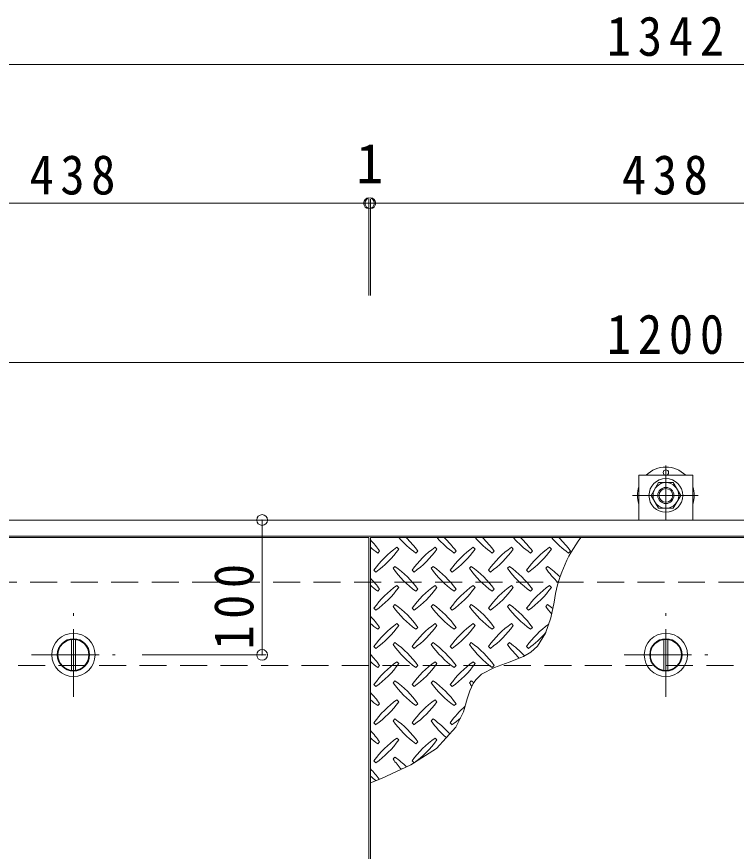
# Model space of a CAD drawing. Units: millimetres on the paper, enlarged 6 times, with parts at other scales. Extents: x -2215 to 2320, y -1648 to 1656.
# Drawn here: x -1680.7 to -1360.7, y 1195.1 to 1566.4 of the extents above; entities that cross this region are included whole.
import ezdxf
from ezdxf.enums import TextEntityAlignment as Align

# ---------------------------------------------------------------- set-up
doc = ezdxf.new("R2010")
doc.units = ezdxf.units.MM
doc.header["$LTSCALE"] = 6
doc.header["$PDMODE"] = 32
doc.header["$PDSIZE"] = 4.8
doc.linetypes.add('CHAIN1', pattern=[8, 5, -1, 1, -1])
doc.linetypes.add('DASHED2', pattern=[3, 2, -1])
for name, color, linetype, lineweight in [('0-0_通り芯', 4, 'Continuous', 9), ('0-1_躯体', 2, 'DASHED2', 9), ('0-2_仕上', 3, 'Continuous', 9), ('0-3_建具', 2, 'Continuous', 9), ('0-9', 134, 'Continuous', 5), ('0-C', 2, 'Continuous', 9), ('0-D', 5, 'Continuous', 5), ('0-E', 3, 'Continuous', 9), ('0-F', 7, 'Continuous', 9)]:
    doc.layers.add(name, color=color, linetype=linetype, lineweight=lineweight)
doc.styles.add('ＭＳ ゴシック', font='')
doc.styles.get('ＭＳ ゴシック').set_extended_font_data('MS Gothic')

msp = doc.modelspace()

# ---------------------------------------------------------------- linework, layer by layer
at = {"layer": '0-0_通り芯'}
msp.add_circle((-1392.053, 1363.638), 1.2, dxfattribs=at)
for start, end in [(45.5852, 134.4148), (162.24721, 197.75279), (342.24721, 17.75279)]:
    msp.add_arc((-1392.053, 1353.438), 12.6, start, end, dxfattribs=at)
at = {"layer": '0-1_躯体'}
for p, q in [((-996.653, 1314.918), (-1787.453, 1314.918)), ((-1752.053, 1277.718), (-1032.053, 1277.718))]:
    msp.add_line(p, q, dxfattribs=at)
at = {"layer": '0-2_仕上'}
for p, q in [((-1786.853, 1334.718), (-1524.053, 1334.718)), ((-1523.453, 1334.718), (-1260.653, 1334.718)), ((-1523.453, 860.718), (-1523.453, 1334.718))]:
    msp.add_line(p, q, dxfattribs=at)
msp.add_lwpolyline([(-1524.053, 1334.718), (-1524.053, 860.718), (-1786.853, 860.718)], dxfattribs=at)
at = {"layer": '0-3_建具'}
for p, q in [((-989.453, 1342.518), (-1794.653, 1342.518)), ((-996.653, 1335.318), (-1787.453, 1335.318))]:
    msp.add_line(p, q, dxfattribs=at)
at = {"layer": '0-9'}
for p, q in [((-1510.82, 1329.532), (-1511.668, 1330.381)), ((-1493.849, 1329.532), (-1494.698, 1330.381)), ((-1476.879, 1329.532), (-1477.727, 1330.381)), ((-1459.908, 1329.532), (-1460.757, 1330.381)), ((-1442.938, 1329.532), (-1443.786, 1330.381)), ((-1520.154, 1327.835), (-1519.305, 1328.684)), ((-1503.183, 1327.835), (-1502.335, 1328.684)), ((-1486.212, 1327.835), (-1485.364, 1328.684)), ((-1469.242, 1327.835), (-1468.393, 1328.684)), ((-1452.271, 1327.835), (-1451.423, 1328.684)), ((-1435.301, 1327.835), (-1434.452, 1328.684)), ((-1512.517, 1321.895), (-1513.366, 1321.047)), ((-1495.546, 1321.895), (-1496.395, 1321.047)), ((-1478.576, 1321.895), (-1479.424, 1321.047)), ((-1461.605, 1321.895), (-1462.454, 1321.047)), ((-1444.635, 1321.895), (-1445.483, 1321.047)), ((-1521.851, 1320.198), (-1521.002, 1319.35)), ((-1504.88, 1320.198), (-1504.032, 1319.35)), ((-1487.91, 1320.198), (-1487.061, 1319.35)), ((-1470.939, 1320.198), (-1470.09, 1319.35)), ((-1453.968, 1320.198), (-1453.12, 1319.35)), ((-1520.154, 1310.865), (-1519.305, 1311.713)), ((-1510.82, 1312.562), (-1511.668, 1313.41)), ((-1503.183, 1310.865), (-1502.335, 1311.713)), ((-1493.849, 1312.562), (-1494.698, 1313.41)), ((-1486.212, 1310.865), (-1485.364, 1311.713)), ((-1476.879, 1312.562), (-1477.727, 1313.41)), ((-1469.242, 1310.865), (-1468.393, 1311.713)), ((-1459.908, 1312.562), (-1460.757, 1313.41)), ((-1452.271, 1310.865), (-1451.423, 1311.713)), ((-1442.938, 1312.562), (-1443.786, 1313.41)), ((-1512.517, 1304.925), (-1513.366, 1304.076)), ((-1495.546, 1304.925), (-1496.395, 1304.076)), ((-1478.576, 1304.925), (-1479.424, 1304.076)), ((-1461.605, 1304.925), (-1462.454, 1304.076)), ((-1444.635, 1304.925), (-1445.483, 1304.076)), ((-1521.851, 1303.228), (-1521.002, 1302.379)), ((-1504.88, 1303.228), (-1504.032, 1302.379)), ((-1487.91, 1303.228), (-1487.061, 1302.379)), ((-1470.939, 1303.228), (-1470.09, 1302.379)), ((-1453.968, 1303.228), (-1453.12, 1302.379)), ((-1510.82, 1295.591), (-1511.668, 1296.44)), ((-1493.849, 1295.591), (-1494.698, 1296.44)), ((-1476.879, 1295.591), (-1477.727, 1296.44)), ((-1459.908, 1295.591), (-1460.757, 1296.44)), ((-1520.154, 1293.894), (-1519.305, 1294.742)), ((-1503.183, 1293.894), (-1502.335, 1294.742)), ((-1486.212, 1293.894), (-1485.364, 1294.742)), ((-1469.242, 1293.894), (-1468.393, 1294.742)), ((-1452.271, 1293.894), (-1451.423, 1294.742)), ((-1521.851, 1286.257), (-1521.002, 1285.409)), ((-1512.517, 1287.954), (-1513.366, 1287.106)), ((-1504.88, 1286.257), (-1504.032, 1285.409)), ((-1495.546, 1287.954), (-1496.395, 1287.106)), ((-1487.91, 1286.257), (-1487.061, 1285.409)), ((-1478.576, 1287.954), (-1479.424, 1287.106)), ((-1470.939, 1286.257), (-1470.09, 1285.409)), ((-1461.605, 1287.954), (-1462.454, 1287.106)), ((-1453.968, 1286.257), (-1453.12, 1285.409)), ((-1520.154, 1276.923), (-1519.305, 1277.772)), ((-1510.82, 1278.621), (-1511.668, 1279.469)), ((-1503.183, 1276.923), (-1502.335, 1277.772)), ((-1493.849, 1278.621), (-1494.698, 1279.469)), ((-1486.212, 1276.923), (-1485.364, 1277.772)), ((-1476.879, 1278.621), (-1477.727, 1279.469)), ((-1469.242, 1276.923), (-1468.393, 1277.772)), ((-1512.517, 1270.984), (-1513.366, 1270.135)), ((-1495.546, 1270.984), (-1496.395, 1270.135)), ((-1478.576, 1270.984), (-1479.424, 1270.135)), ((-1521.851, 1269.287), (-1521.002, 1268.438)), ((-1504.88, 1269.287), (-1504.032, 1268.438)), ((-1487.91, 1269.287), (-1487.061, 1268.438)), ((-1510.82, 1261.65), (-1511.668, 1262.498)), ((-1493.849, 1261.65), (-1494.698, 1262.498)), ((-1520.154, 1259.953), (-1519.305, 1260.801)), ((-1503.183, 1259.953), (-1502.335, 1260.801)), ((-1486.212, 1259.953), (-1485.364, 1260.801)), ((-1521.851, 1252.316), (-1521.002, 1251.467)), ((-1512.517, 1254.013), (-1513.366, 1253.165)), ((-1504.88, 1252.316), (-1504.032, 1251.467)), ((-1495.546, 1254.013), (-1496.395, 1253.165)), ((-1487.91, 1252.316), (-1487.061, 1251.467)), ((-1510.82, 1244.679), (-1511.668, 1245.528)), ((-1493.849, 1244.679), (-1494.698, 1245.528)), ((-1520.154, 1242.982), (-1519.305, 1243.831)), ((-1503.183, 1242.982), (-1502.335, 1243.831)), ((-1512.517, 1237.042), (-1513.366, 1236.194)), ((-1521.851, 1235.346), (-1521.002, 1234.497)), ((-1504.88, 1235.346), (-1504.032, 1234.497))]:
    msp.add_line(p, q, dxfattribs=at)
msp.add_lwpolyline([(-1523.453, 1225.568), (-1518.489, 1227.567), (-1505.438, 1233.54), (-1494.061, 1240.84), (-1485.417, 1250.305), (-1482.073, 1257.118), (-1481.388, 1259.207), (-1480.327, 1262.892), (-1479.194, 1266.49), (-1477.725, 1269.772), (-1476.616, 1271.442), (-1474.048, 1273.91), (-1468.29, 1276.973), (-1461.708, 1279.309), (-1455.302, 1281.823), (-1452.061, 1283.719), (-1449.158, 1286.347), (-1445.506, 1292.119), (-1443.139, 1299.07), (-1441.727, 1305.927)], dxfattribs=at)
for centre, radius, start, end in [((-1554.731, 1303.44), 43.5, 35.47272, 44.0249), ((-1477.939, 1363.261), 43.5, 221.00789, 234.5273), ((-1537.761, 1303.44), 43.5, 35.47272, 45.97511), ((-1460.969, 1363.261), 43.5, 221.00789, 234.5273), ((-1520.79, 1303.44), 43.5, 35.47272, 45.97511), ((-1443.998, 1363.261), 43.5, 221.00789, 234.5273), ((-1503.82, 1303.44), 43.5, 35.47272, 45.97511), ((-1427.028, 1363.261), 43.5, 221.00789, 234.5273), ((-1486.849, 1303.44), 43.5, 35.47272, 45.97511), ((-1410.057, 1363.261), 43.5, 221.00789, 234.5273), ((-1381.01, 1297.669), 61.276, 142.79805, 172.25462), ((-1469.878, 1303.44), 43.5, 35.47272, 45.97511), ((-1494.91, 1363.261), 43.5, 228.99213, 234.5273), ((-1486.425, 1294.955), 43.5, 125.47272, 144.5273), ((-1546.246, 1354.776), 43.5, 305.47256, 324.5273), ((-1469.454, 1294.955), 43.5, 125.47272, 144.5273), ((-1529.275, 1354.776), 43.5, 305.47256, 324.5273), ((-1452.484, 1294.955), 43.5, 125.47272, 144.5273), ((-1512.305, 1354.776), 43.5, 305.47256, 324.5273), ((-1435.513, 1294.955), 43.5, 125.47272, 144.5273), ((-1495.334, 1354.776), 43.5, 305.47256, 324.5273), ((-1418.542, 1294.955), 43.5, 125.47272, 144.5273), ((-1478.364, 1354.776), 43.5, 305.47256, 324.5273), ((-1537.761, 1286.469), 43.5, 35.47272, 54.5273), ((-1520.79, 1286.469), 43.5, 35.47272, 54.5273), ((-1503.82, 1286.469), 43.5, 35.47272, 54.5273), ((-1486.849, 1286.469), 43.5, 35.47272, 54.5273), ((-1469.878, 1286.469), 43.5, 44.94598, 54.5273), ((-1477.939, 1346.291), 43.5, 215.47258, 234.5273), ((-1460.969, 1346.291), 43.5, 215.47258, 234.5273), ((-1443.998, 1346.291), 43.5, 215.47258, 234.5273), ((-1427.028, 1346.291), 43.5, 215.47258, 234.5273), ((-1410.057, 1346.291), 43.5, 215.47258, 226.69856), ((-1554.731, 1286.469), 43.5, 35.47272, 44.0249), ((-1494.91, 1346.291), 43.5, 228.99213, 234.5273), ((-1486.425, 1277.984), 43.5, 125.47272, 144.5273), ((-1546.246, 1337.805), 43.5, 305.47256, 324.5273), ((-1469.454, 1277.984), 43.5, 125.47272, 144.5273), ((-1529.275, 1337.805), 43.5, 305.47256, 324.5273), ((-1452.484, 1277.984), 43.5, 125.47272, 144.5273), ((-1512.305, 1337.805), 43.5, 305.47256, 324.5273), ((-1435.513, 1277.984), 43.5, 125.47272, 144.5273), ((-1495.334, 1337.805), 43.5, 305.47256, 324.5273), ((-1418.542, 1277.984), 43.5, 125.47272, 144.5273), ((-1478.364, 1337.805), 43.5, 305.47256, 324.5273), ((-1477.939, 1329.32), 43.5, 215.47258, 234.5273), ((-1537.761, 1269.499), 43.5, 35.47272, 54.5273), ((-1460.969, 1329.32), 43.5, 215.47258, 234.5273), ((-1520.79, 1269.499), 43.5, 35.47272, 54.5273), ((-1443.998, 1329.32), 43.5, 215.47258, 234.5273), ((-1503.82, 1269.499), 43.5, 35.47272, 54.5273), ((-1427.028, 1329.32), 43.5, 215.47258, 234.5273), ((-1486.849, 1269.499), 43.5, 35.47272, 54.5273), ((-1410.057, 1329.32), 43.5, 215.47258, 221.1628), ((-1469.878, 1269.499), 43.5, 50.65677, 54.5273), ((-1554.731, 1269.499), 43.5, 35.47272, 44.0249), ((-1494.91, 1329.32), 43.5, 228.99213, 234.5273), ((-1486.425, 1261.013), 43.5, 125.47272, 144.5273), ((-1469.454, 1261.013), 43.5, 125.47272, 144.5273), ((-1452.484, 1261.013), 43.5, 125.47272, 144.5273), ((-1435.513, 1261.013), 43.5, 125.47272, 144.5273), ((-1418.542, 1261.013), 43.5, 126.00705, 144.5273), ((-1546.246, 1320.835), 43.5, 305.47256, 324.5273), ((-1529.275, 1320.835), 43.5, 305.47256, 324.52728), ((-1512.305, 1320.835), 43.5, 305.47256, 324.52728), ((-1495.334, 1320.835), 43.5, 305.47256, 324.52728), ((-1478.364, 1320.835), 43.5, 305.47256, 319.2924), ((-1477.939, 1312.349), 43.5, 215.47258, 234.5273), ((-1537.761, 1252.528), 43.5, 35.47272, 54.5273), ((-1460.969, 1312.349), 43.5, 215.47258, 234.5273), ((-1520.79, 1252.528), 43.5, 35.47272, 54.5273), ((-1443.998, 1312.349), 43.5, 215.47258, 234.5273), ((-1503.82, 1252.528), 43.5, 35.47272, 54.5273), ((-1427.028, 1312.349), 43.5, 215.47258, 225.99713), ((-1486.849, 1252.528), 43.5, 42.74814, 54.5273), ((-1554.731, 1252.528), 43.5, 35.47272, 44.0249), ((-1494.91, 1312.349), 43.5, 228.99213, 234.5273), ((-1486.425, 1244.043), 43.5, 125.47272, 144.5273), ((-1546.246, 1303.864), 43.5, 305.47256, 324.5273), ((-1469.454, 1244.043), 43.5, 125.47272, 144.5273), ((-1529.275, 1303.864), 43.5, 305.47256, 324.5273), ((-1452.484, 1244.043), 43.5, 125.47272, 144.5273), ((-1512.305, 1303.864), 43.5, 305.47256, 324.5273), ((-1477.939, 1295.379), 43.5, 215.47258, 234.5273), ((-1537.761, 1235.558), 43.5, 35.47272, 54.5273), ((-1460.969, 1295.379), 43.5, 215.47258, 234.5273), ((-1520.79, 1235.558), 43.5, 35.47272, 54.5273), ((-1443.998, 1295.379), 43.5, 215.47258, 218.03572), ((-1503.82, 1235.558), 43.5, 52.70831, 54.5273), ((-1554.731, 1235.558), 43.5, 35.47272, 44.0249), ((-1494.91, 1295.379), 43.5, 228.99213, 234.5273), ((-1486.425, 1227.073), 43.5, 125.47272, 144.5273), ((-1469.454, 1227.073), 43.5, 125.47272, 144.5273), ((-1546.246, 1286.894), 43.5, 305.47256, 324.5273), ((-1529.275, 1286.894), 43.5, 305.47256, 324.5273), ((-1452.484, 1227.073), 43.5, 131.38763, 144.5273), ((-1477.939, 1278.408), 43.5, 215.47258, 234.5273), ((-1537.761, 1218.587), 43.5, 35.47272, 54.5273), ((-1460.969, 1278.408), 43.5, 215.47258, 228.77962), ((-1520.79, 1218.587), 43.5, 41.35275, 54.5273), ((-1512.305, 1286.894), 43.5, 305.47256, 311.59831), ((-1554.731, 1218.587), 43.5, 35.47272, 44.0249), ((-1494.91, 1278.408), 43.5, 228.99213, 234.5273), ((-1486.425, 1210.102), 43.5, 125.47272, 144.5273), ((-1546.246, 1269.923), 43.5, 305.47256, 324.5273), ((-1469.454, 1210.102), 43.5, 125.47272, 144.5273), ((-1529.275, 1269.923), 43.5, 305.47256, 324.5273), ((-1537.761, 1201.617), 43.5, 45.57452, 54.5273), ((-1477.939, 1261.438), 43.5, 215.47258, 223.25978), ((-1554.731, 1201.617), 43.5, 35.94795, 44.0249), ((-1494.91, 1261.438), 43.5, 228.99213, 233.25279)]:
    msp.add_arc(centre, radius, start, end, dxfattribs=at)
at = {"layer": '0-C', "linetype": 'CHAIN1'}
for p, q in [((-1655.453, 1263.918), (-1655.453, 1301.118)), ((-1392.053, 1263.918), (-1392.053, 1301.118)), ((-1674.053, 1282.518), (-1636.853, 1282.518)), ((-1410.653, 1282.518), (-1373.453, 1282.518))]:
    msp.add_line(p, q, dxfattribs=at)
at = {"layer": '0-C'}
for p, q in [((-1656.353, 1289.359), (-1656.353, 1275.677)), ((-1654.553, 1289.359), (-1654.553, 1275.677)), ((-1392.953, 1289.359), (-1392.953, 1275.677)), ((-1391.153, 1289.359), (-1391.153, 1275.677))]:
    msp.add_line(p, q, dxfattribs=at)
for centre, radius in [((-1655.453, 1282.518), 9.6), ((-1655.453, 1282.518), 7.2), ((-1655.453, 1282.518), 6.9), ((-1392.053, 1282.518), 9.6), ((-1392.053, 1282.518), 7.2), ((-1392.053, 1282.518), 6.9)]:
    msp.add_circle(centre, radius, dxfattribs=at)
at = {"layer": '0-D'}
msp.add_lwpolyline([(-1395.344, 1347.738), (-1398.635, 1353.438), (-1395.344, 1359.138), (-1388.762, 1359.138), (-1385.471, 1353.438), (-1388.762, 1347.738)], close=True, dxfattribs=at)
for radius in [7.5, 5.7, 3.6, 3.032]:
    msp.add_circle((-1392.053, 1353.438), radius, dxfattribs=at)
at = {"layer": '0-E', "linetype": 'CHAIN1'}
for p, q in [((-1392.053, 1366.733), (-1392.053, 1342.638)), ((-1406.957, 1353.438), (-1377.625, 1353.438))]:
    msp.add_line(p, q, dxfattribs=at)
at = {"layer": '0-E'}
for p, q in [((-1404.053, 1362.438), (-1380.053, 1362.438)), ((-1404.053, 1342.518), (-1404.053, 1362.438)), ((-1380.053, 1342.518), (-1380.053, 1362.438))]:
    msp.add_line(p, q, dxfattribs=at)
at = {"layer": '0-F'}
for p, q in [((-1794.653, 1545.145), (-989.453, 1545.145)), ((-1524.053, 1485.27), (-1524.053, 1442.408)), ((-1523.453, 1485.27), (-1523.453, 1442.408)), ((-1786.853, 1483.47), (-1524.053, 1483.47)), ((-1524.053, 1483.47), (-1523.453, 1483.47)), ((-1523.453, 1483.47), (-1260.653, 1483.47)), ((-1752.053, 1412.548), (-1032.053, 1412.548)), ((-1571.563, 1342.518), (-1571.563, 1282.518)), ((-1569.763, 1282.518), (-1624.853, 1282.518))]:
    msp.add_line(p, q, dxfattribs=at)
for p in [(-1524.053, 1483.47), (-1523.453, 1483.47), (-1571.563, 1342.518), (-1571.563, 1282.518)]:
    msp.add_point(p, dxfattribs=at)

# ---------------------------------------------------------------- texts
at = {"layer": '0-F', "color": 2, "style": 'ＭＳ ゴシック'}
msp.add_text('1', height=17.6, dxfattribs=at).set_placement((-1529.753, 1487.07), align=Align.BOTTOM_LEFT)
at = {"layer": '0-F', "color": 2, "char_height": 17.6, "attachment_point": 7, "style": 'ＭＳ ゴシック'}
for s, insert in [('\\T1.28;\\W0.9;1342', (-1418.303, 1548.745)), ('\\T1.27;\\W0.9;438', (-1674.953, 1487.07)), ('\\T1.27;\\W0.9;438', (-1411.553, 1487.07)), ('\\T1.28;\\W0.9;1200', (-1418.303, 1416.148))]:
    msp.add_mtext(s, dxfattribs=dict(at, insert=insert))
at = {"layer": '0-F', "color": 2, "insert": (-1575.163, 1284.846), "char_height": 17.6, "attachment_point": 7, "rotation": 90, "style": 'ＭＳ ゴシック'}
msp.add_mtext('\\T1.27;\\W0.9;100', dxfattribs=at)

doc.saveas('drawing.dxf')
